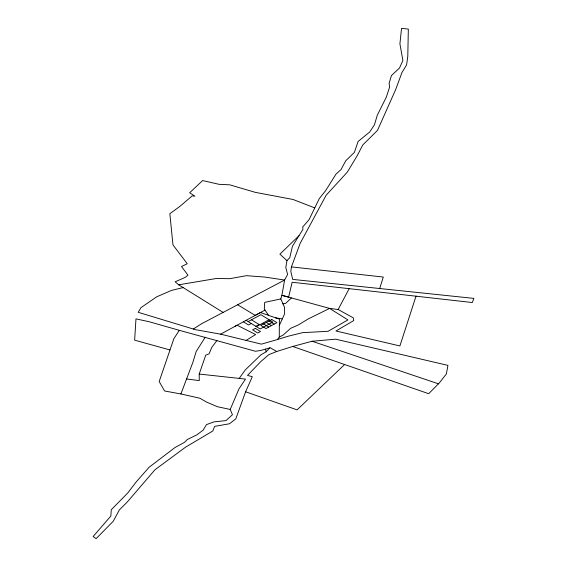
<?xml version="1.0" encoding="UTF-8"?>
<svg xmlns="http://www.w3.org/2000/svg" width="567" height="567" viewBox="0 0 567 567"><rect width="100%" height="100%" fill="white"/><g stroke="black" fill="none" stroke-linecap="round" stroke-linejoin="round"><path stroke-width="0.85" d="M220.598 334.154L261.401 344.148L277.405 339.541L279.269 337.06L279.403 319.136L260.487 312.537L220.598 334.154L195.502 329.689L138.185 312.297L140.977 307.64L156.719 296.817L171.539 290.396L183.162 287.582M291.417 266.894L290.836 271.48L292.678 279.396L473.856 298.391L472.304 302.53L292.133 282.238L288.631 297.151L281.891 295.308L284.606 280.048L287.597 274.449L285.796 267.447L286.966 260.614L289.772 257.666L292.466 246.213L302.906 229.437L302.757 226.949L309.058 219.663L319.271 198.613L325.607 190.696L335.99 174.126L341.079 169.533L345.693 160.822L354.382 152.374L358.103 141.452L369.712 131.998L374.44 124.797L377.296 115.2L386.297 97.177L389.621 87.027L389.111 83.441L391.414 75.588L399.494 68.04L402.889 60.52L399.912 43.829L401.542 28.35L408.332 29.087L407.793 56.317L406.596 64.921L401.975 72.477L395.66 89.6L377.494 130.382L362.76 144.989L357.288 155.549L347.351 172.077L326.124 195.268L300.177 243.328L291.417 266.894L383.299 277.05L379.692 288.511M279.354 325.352L284.634 313.827L284.521 307.286L280.793 298.929L281.891 295.308L329.597 308.398L338.145 309.511L353.305 317.86L353.744 320.553L335.94 330.993L399.898 345.948L416.043 296.087M269.772 347.918L260.933 350.413L255.519 351.278L179.3 330.32L173.835 338.782L159.185 381.534L164.586 390.989L180.901 393.959L199.882 398.232L206.381 401.975L217.338 406.702L230.216 409.438L232.456 414.725L225.992 420.608L214.05 421.869L206.466 424.619L203.163 430.126L196.94 434.797L187.316 439.531L184.367 442.423L175.005 447.526L149.093 467.265L135.945 482.233L127.908 492.808L111.274 509.747L110.849 516.027L93.144 536.502L96.128 538.65L113.301 521.179L119.41 509.846L127.079 502.213L154.883 469.83L185.537 447.186L212.767 431.026L214.673 426.37L229.472 423.769L235.78 418.9L245.603 391.769L252.301 376.686L247.495 375.418L260.827 361.562L268.843 354.637L276.724 351.497L292.714 346.472L312.084 341.242L335.707 339.186L447.937 365.382L446.399 373.901L439.283 382.98L428.687 393.704L292.714 346.472M186.621 378.976L199.265 380.585L199.201 374.05L205.743 355.155L209.117 353.801L211.725 347.493L216.948 340.505M180.901 393.959L192.929 362.2L196.189 351.497L205.219 337.23M230.216 409.438L238.962 388.877L245.497 379.096L199.201 374.05M338.145 309.511L349.293 288.44M239.196 378.43L245.362 369.84L260.983 354.758L266.143 351.795L270.034 347.635L276.724 351.497M299.015 235.688L279.9 254.151L286.966 260.614M344.637 364.51L297.073 409.877L245.603 391.769M291.424 297.923L285.662 303.366L282.841 303.862M193.34 329.037L201.512 323.785L284.606 280.048L264.697 277.057L246.383 275.675L229.812 278.68L216.225 278.51L178.69 284.804L175.146 281.813L185.182 277.383L187.96 275.193L181.511 266.518L187.266 263.747L172.97 244.901L169.845 213.724L179.859 206.409L192.163 195.906L194.984 196.203L189.676 192.773L202.617 180.554L219.153 184.339L229.706 184.814L255.32 192.355L293.04 199.478L314.763 207.912M246.092 340.398L255.639 334.53L237.063 325.217L235.156 326.252M248.162 321.581L260.884 314.699L272.869 322.084L260.154 328.966L246.113 320.32M251.238 323.481L248.502 324.955L243.378 321.801M255.859 326.323L259.14 324.544L251.443 319.802M256.369 326.635L269.091 319.753M268.63 315.38L264.987 310.099L255.2 315.401L237.594 304.734M279.269 337.06L283.202 335.04L290.637 328.314L298.277 324.969L308.413 318.838L329.597 308.398L347.911 319.916L328.08 331.298L302.622 332.652L288.036 336.259L277.405 339.541M280.793 298.929L264.69 302.374L264.3 308.866L264.987 310.099M275.59 317.811L282.182 318.895M169.93 349.945L134.641 340.165L135.974 318.888L148.93 321.673L179.3 330.32M312.084 341.242L438.454 383.816M269.041 320.965L274.166 324.126M266.306 322.446L271.43 325.607M263.57 323.927L268.694 327.088M178.69 284.804L223.072 312.403M265.611 349.095L266.143 351.795M255.356 328.371L252.62 329.852L257.751 333.013L260.487 331.532L255.356 328.371M271.777 319.483L260.834 325.408L265.958 328.569L276.902 322.644L271.777 319.483"/></g></svg>
